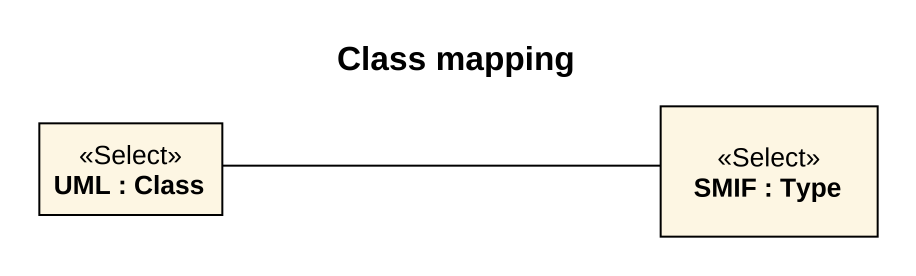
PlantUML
@startuml
title Class mapping
rectangle "UML : Class" as UML <<Select>>
rectangle "SMIF : Type" as SMIF <<Select>>
UML -right- SMIF
@enduml
